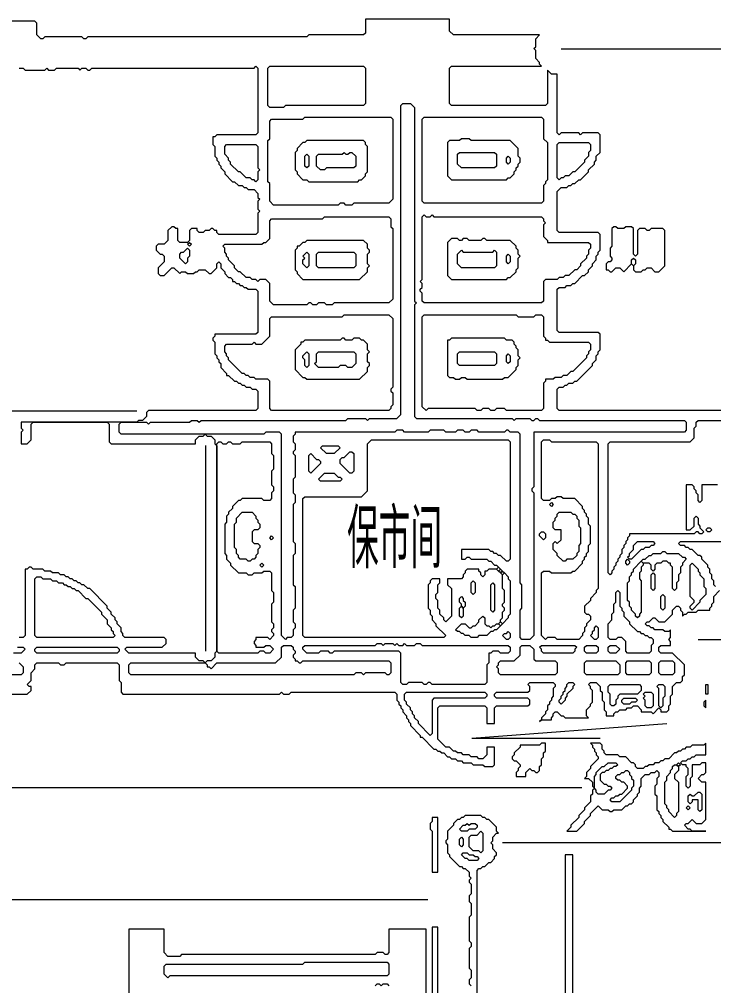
# Model space of a CAD drawing. Header units: millimetres. Extents: x 4 to 412, y 4 to 290.
# Drawn here: x 133.81 to 164.9, y 181.54 to 224.8 of the extents above; entities that cross this region are included whole.
import ezdxf

# ---------------------------------------------------------------- set-up
doc = ezdxf.new("R2010")
doc.units = ezdxf.units.MM
for name, color, linetype, lineweight in [('OCR_TEXT', 6, 'CONTINUOUS', 0), ('TRACE_CURVE', 6, 'CONTINUOUS', 0), ('TRACE_STRAIGHT', 5, 'CONTINUOUS', 0), ('TRACE_TEXT_SYMBOL', 6, 'CONTINUOUS', 0)]:
    doc.layers.add(name, color=color, linetype=linetype, lineweight=lineweight)
doc.styles.add('wqy-unicode', font='wqy-unicode')

msp = doc.modelspace()

# ---------------------------------------------------------------- linework, layer by layer
at = {"layer": 'TRACE_CURVE', "color": 6}
for points in [[(156.933, 223.052), (156.933, 223.402), (156.846, 223.49), (156.933, 223.577), (156.933, 223.928), (157.108, 224.103), (153.255, 224.103), (153.08, 224.278), (153.08, 224.803), (149.314, 224.803), (149.314, 224.19), (149.227, 224.103), (146.775, 224.103), (146.687, 224.015), (136.879, 224.015), (136.791, 223.928), (136.704, 223.928), (136.616, 224.015), (134.952, 224.015), (134.864, 223.928), (134.777, 223.928), (134.602, 224.103), (134.602, 224.628), (134.514, 224.716), (132.412, 224.716)], [(159.823, 210.003), (159.823, 210.704), (159.736, 210.791), (157.984, 210.791), (157.896, 210.879), (157.896, 212.718), (157.984, 212.806), (158.247, 212.806), (158.334, 212.893), (158.51, 212.893), (158.597, 212.981), (158.685, 212.981), (159.035, 213.331), (159.123, 213.331), (159.298, 213.506), (159.298, 213.594), (159.473, 213.769), (159.473, 213.856), (159.648, 214.032), (159.648, 214.207), (159.736, 214.294), (159.736, 214.382), (159.823, 214.47), (159.823, 215.17), (159.736, 215.258), (157.984, 215.258), (157.896, 215.345), (157.896, 217.097), (158.072, 217.272), (158.334, 217.272), (158.422, 217.359), (158.51, 217.359), (158.597, 217.447), (158.685, 217.447), (158.86, 217.622), (158.947, 217.622), (159.298, 217.972), (159.298, 218.06), (159.56, 218.323), (159.56, 218.41), (159.648, 218.498), (159.648, 218.673), (159.823, 218.848), (159.823, 219.636), (159.736, 219.724), (159.035, 219.724), (158.947, 219.636), (158.86, 219.724), (158.072, 219.724), (157.984, 219.636), (157.896, 219.724), (157.896, 222.351), (157.634, 222.351), (157.459, 222.526), (157.459, 221.038), (157.371, 220.95), (153.167, 220.95), (153.08, 221.038), (153.08, 222.614), (153.167, 222.701), (157.196, 222.701), (157.108, 222.789), (157.108, 222.877), (156.933, 223.052)], [(133.814, 222.614), (133.989, 222.614), (134.076, 222.526), (134.952, 222.526), (135.04, 222.614), (135.127, 222.526), (135.39, 222.526), (135.477, 222.614), (136.441, 222.614), (136.528, 222.526), (136.616, 222.614), (136.791, 222.614), (136.879, 222.526), (136.966, 222.526), (137.054, 222.614), (144.322, 222.614), (144.41, 222.701), (144.498, 222.614), (144.498, 219.724), (144.41, 219.636), (142.659, 219.636), (142.571, 219.549), (142.483, 219.549), (142.483, 219.199), (142.571, 219.111), (142.571, 218.673), (142.659, 218.585), (142.659, 218.498), (142.746, 218.41), (142.746, 218.323), (142.834, 218.235), (142.834, 218.148), (143.009, 217.972), (143.009, 217.885)], [(146.074, 205.449), (146.074, 205.362), (146.162, 205.274), (146.162, 204.311), (146.074, 204.223), (146.074, 203.61), (146.162, 203.523), (146.162, 203.172), (146.074, 203.085), (146.074, 201.421), (146.162, 201.333), (146.162, 200.895), (146.074, 200.808), (146.074, 199.494), (146.162, 199.407), (146.162, 198.443), (146.074, 198.356), (146.074, 197.83), (146.162, 197.743), (146.162, 197.568), (146.074, 197.48), (146.074, 197.217), (145.986, 197.13), (145.811, 197.13), (145.724, 197.042), (145.549, 197.217), (145.549, 206.238), (145.461, 206.325), (144.848, 206.325), (144.76, 206.238), (138.367, 206.238), (138.28, 206.325), (138.28, 206.675), (138.367, 206.763), (139.506, 206.763), (139.593, 206.675), (139.681, 206.763), (141.433, 206.763), (141.52, 206.851), (141.783, 206.851), (141.87, 206.763), (141.958, 206.851), (148.438, 206.851), (148.526, 206.938), (149.314, 206.938), (149.402, 206.851), (149.489, 206.938), (150.715, 206.938), (150.891, 207.113), (150.891, 220.95)], [(150.891, 220.95), (150.978, 221.038), (151.328, 221.038), (151.504, 220.862), (151.504, 212.193), (151.591, 212.105), (151.504, 212.017), (151.504, 207.026), (151.591, 206.938), (155.882, 206.938), (155.97, 206.851), (156.057, 206.938), (156.67, 206.938), (156.758, 206.851), (156.846, 206.851), (156.933, 206.938), (157.021, 206.938), (157.108, 206.851), (163.589, 206.851), (163.676, 206.763), (163.676, 206.413), (163.589, 206.325), (156.846, 206.325), (156.846, 203.873), (156.758, 203.785), (156.758, 203.698), (156.846, 203.61), (156.846, 197.217), (156.67, 197.042), (156.32, 197.042), (156.233, 197.13), (156.233, 198.356), (156.32, 198.443), (156.32, 199.494), (156.233, 199.582), (156.233, 206.238), (156.145, 206.325), (155.795, 206.325), (155.707, 206.413), (155.62, 206.413), (155.532, 206.325), (154.394, 206.325), (154.306, 206.413), (154.043, 206.413), (153.956, 206.325), (153.781, 206.325), (153.693, 206.413), (153.43, 206.413), (153.343, 206.325), (152.905, 206.325), (152.817, 206.413), (152.204, 206.413), (152.117, 206.325), (151.066, 206.325), (150.978, 206.413), (150.715, 206.413), (150.628, 206.325), (146.162, 206.325), (146.162, 206.238), (146.074, 206.15), (146.074, 205.887), (146.162, 205.8), (146.162, 205.537), (146.074, 205.449)], [(143.009, 217.885), (143.359, 217.535), (143.447, 217.535), (143.622, 217.359), (143.797, 217.359), (143.885, 217.272), (143.972, 217.272), (144.06, 217.184), (144.322, 217.184), (144.498, 217.009), (144.498, 216.834), (144.585, 216.746), (144.498, 216.659), (144.498, 216.309), (144.585, 216.221), (144.498, 216.133), (144.498, 215.258), (144.41, 215.17), (142.746, 215.17), (142.659, 215.258), (142.659, 215.345), (142.571, 215.345), (142.483, 215.433), (142.396, 215.433), (142.308, 215.345), (142.133, 215.345), (142.046, 215.258), (141.87, 215.258), (141.783, 215.345), (141.783, 215.433), (141.52, 215.433), (141.433, 215.345), (141.433, 214.907), (141.345, 214.82), (140.995, 214.82), (140.907, 214.907), (140.907, 215.433), (140.82, 215.433), (140.732, 215.52), (140.644, 215.52), (140.469, 215.345), (140.469, 214.907), (140.294, 214.732), (140.031, 214.732), (139.944, 214.645), (139.944, 214.47), (140.119, 214.294), (140.206, 214.294), (140.294, 214.207), (140.294, 213.944), (140.031, 213.681), (140.031, 213.419), (140.119, 213.331), (140.294, 213.331), (140.644, 213.681), (140.732, 213.681), (140.995, 213.419), (141.082, 213.506), (141.257, 213.506), (141.345, 213.419), (141.608, 213.419), (141.695, 213.506), (141.783, 213.506), (141.87, 213.594)], [(141.87, 213.594), (142.133, 213.594), (142.308, 213.419), (142.396, 213.419), (142.659, 213.681), (142.659, 213.856), (142.746, 213.944), (142.834, 213.856), (142.834, 213.681), (143.009, 213.506), (143.009, 213.419), (143.184, 213.243), (143.272, 213.243), (143.359, 213.156), (143.359, 213.068), (143.447, 213.068), (143.534, 212.981), (143.622, 212.981), (143.709, 212.893), (143.797, 212.893), (143.885, 212.806), (143.972, 212.806), (144.06, 212.718), (144.41, 212.718), (144.498, 212.63), (144.498, 210.791), (144.41, 210.704), (142.571, 210.704), (142.571, 210.616), (142.483, 210.529), (142.483, 210.441), (142.571, 210.354), (142.571, 209.828), (142.659, 209.74), (142.659, 209.653), (142.746, 209.565), (142.746, 209.478), (142.834, 209.39), (142.834, 209.215), (143.096, 208.952), (143.096, 208.865), (143.184, 208.865), (143.447, 208.602), (143.534, 208.602), (143.622, 208.514), (143.709, 208.514), (143.797, 208.427), (143.885, 208.427), (143.972, 208.339), (144.147, 208.339), (144.235, 208.252), (144.41, 208.252), (144.498, 208.164), (144.498, 207.376), (144.41, 207.288), (139.593, 207.288), (139.506, 207.201), (139.506, 207.026), (139.331, 206.851), (139.156, 206.851), (139.068, 206.763), (133.901, 206.763), (133.901, 206.5), (133.989, 206.413)], [(165.428, 207.288), (157.984, 207.288), (157.896, 207.376), (157.896, 208.252), (157.984, 208.339), (158.159, 208.339), (158.247, 208.427), (158.334, 208.427), (158.422, 208.514), (158.597, 208.514), (158.685, 208.602), (158.772, 208.602), (159.473, 209.303), (159.473, 209.39), (159.648, 209.565), (159.648, 209.74), (159.736, 209.828), (159.736, 209.916), (159.823, 210.003)], [(160.874, 201.246), (160.874, 201.158), (160.786, 201.071), (160.786, 200.895), (160.699, 200.808), (160.699, 200.72), (160.611, 200.633), (160.611, 200.545), (160.524, 200.458), (160.524, 200.37), (160.436, 200.282), (160.436, 200.195), (160.349, 200.107), (160.349, 200.02), (160.261, 199.932), (160.173, 200.02), (160.173, 205.8), (160.261, 205.887), (163.852, 205.887), (164.027, 206.062), (164.027, 206.5), (164.114, 206.588), (164.114, 206.763), (164.202, 206.851), (166.216, 206.851)], [(133.989, 206.413), (133.901, 206.325), (133.901, 205.8), (134.164, 205.8), (134.339, 205.975), (134.339, 206.675), (134.427, 206.763), (137.754, 206.763), (137.842, 206.675), (137.842, 205.887), (137.93, 205.8), (141.695, 205.8), (141.695, 205.975), (141.87, 206.15), (142.046, 206.15), (142.133, 206.238), (142.221, 206.15), (142.396, 206.15), (142.571, 205.975), (142.571, 205.8), (142.659, 205.712), (142.659, 196.517), (142.571, 196.429), (142.571, 196.254), (142.396, 196.079), (142.221, 196.079), (142.133, 195.991), (142.046, 196.079), (141.87, 196.079), (141.695, 196.254), (141.695, 196.429), (138.718, 196.429), (138.543, 196.604), (138.63, 196.692), (140.206, 196.692), (140.382, 196.867), (140.382, 197.042), (140.294, 197.13), (138.543, 197.13), (138.455, 197.217), (138.455, 197.305), (138.367, 197.393), (138.367, 197.568), (138.192, 197.743), (138.192, 197.83), (138.105, 197.918), (138.105, 198.006), (137.93, 198.181), (137.93, 198.268), (137.754, 198.443), (137.754, 198.531), (136.966, 199.319), (136.879, 199.319), (136.704, 199.494), (136.616, 199.494), (136.528, 199.582), (136.441, 199.582), (136.353, 199.669), (136.266, 199.669), (136.178, 199.757), (136.09, 199.757), (136.003, 199.845), (135.915, 199.845), (135.828, 199.932)], [(152.204, 198.356), (152.204, 198.181), (152.292, 198.093), (152.292, 197.918), (152.467, 197.743), (152.467, 197.655), (152.905, 197.217), (152.817, 197.13), (146.599, 197.13), (146.512, 197.217), (146.512, 203.348), (146.599, 203.435), (149.139, 203.435), (149.402, 203.698), (149.402, 205.8), (149.577, 205.975)], [(149.577, 205.975), (155.707, 205.975), (155.795, 205.887), (155.795, 200.633), (155.707, 200.545), (155.62, 200.545), (155.357, 200.808), (155.269, 200.808), (155.182, 200.895), (155.094, 200.895), (155.007, 200.983), (154.919, 200.983), (154.831, 201.071), (153.605, 201.071), (153.605, 200.633), (153.781, 200.633), (153.868, 200.72), (153.956, 200.72), (154.043, 200.633), (154.744, 200.633), (154.831, 200.545), (154.919, 200.545), (155.094, 200.37), (155.182, 200.37), (155.269, 200.282), (155.182, 200.195), (154.831, 200.195), (154.744, 200.107), (154.656, 200.107), (154.656, 199.932), (154.569, 199.845), (154.481, 199.932), (154.481, 200.02), (154.394, 200.107), (154.394, 200.195), (153.868, 200.195), (153.781, 200.107), (153.781, 200.02), (153.693, 199.932), (153.693, 199.845), (153.605, 199.757), (152.992, 199.757), (152.992, 199.494), (153.167, 199.319), (153.167, 198.093), (152.905, 197.83), (152.817, 197.918), (152.817, 198.006), (152.642, 198.181), (152.642, 198.356), (152.554, 198.443), (152.554, 198.794), (152.467, 198.881), (152.467, 199.056), (152.554, 199.144), (152.554, 199.494), (152.642, 199.582), (152.642, 199.757), (152.292, 199.757), (152.204, 199.669), (152.204, 199.582), (152.117, 199.494), (152.117, 198.443), (152.204, 198.356)], [(142.659, 205.8), (142.746, 205.887), (142.834, 205.887), (142.921, 205.8), (143.096, 205.8), (143.184, 205.887), (143.272, 205.887), (143.359, 205.8), (143.709, 205.8), (143.797, 205.887), (145.023, 205.887), (145.111, 205.8), (145.111, 205.362), (145.198, 205.274), (145.198, 204.661), (145.111, 204.574), (145.111, 203.961), (145.198, 203.873), (145.198, 203.698), (145.111, 203.61), (145.111, 203.348), (145.023, 203.26), (144.76, 203.26), (144.673, 203.348), (143.797, 203.348), (143.709, 203.26), (143.622, 203.26), (143.359, 202.997), (143.359, 202.91), (143.184, 202.735), (143.184, 202.647), (143.096, 202.559), (143.096, 202.297), (143.009, 202.209), (143.009, 200.895), (143.096, 200.808), (143.096, 200.633), (143.272, 200.458), (143.272, 200.37), (143.622, 200.02), (143.972, 200.02), (144.06, 199.932), (144.235, 199.932), (144.322, 200.02), (144.673, 200.02), (144.76, 200.107), (145.023, 200.107), (145.111, 200.02), (145.111, 199.232), (145.198, 199.144), (145.198, 198.706), (145.111, 198.619), (145.111, 197.83), (145.198, 197.743), (145.198, 197.568), (145.111, 197.48), (145.111, 197.393), (145.198, 197.305), (145.198, 197.217), (145.023, 197.042), (144.935, 197.13), (144.41, 197.13), (144.41, 197.042), (144.322, 196.955)], [(144.322, 196.955), (144.322, 196.867), (144.41, 196.779), (144.41, 196.692), (144.76, 196.692), (144.848, 196.779), (145.023, 196.779), (145.198, 196.604), (145.023, 196.429), (144.848, 196.429), (144.76, 196.517), (144.585, 196.517), (144.498, 196.429), (142.746, 196.429), (142.659, 196.517), (142.659, 205.8)], [(165.078, 203.961), (164.377, 203.961), (164.377, 203.26), (164.289, 203.172), (164.202, 203.26), (164.202, 203.523), (164.114, 203.61), (164.114, 203.698), (164.027, 203.785), (164.027, 203.873), (163.939, 203.961), (163.676, 203.961), (163.676, 201.946), (163.852, 201.946), (164.027, 202.122), (164.027, 202.472), (164.114, 202.559), (164.202, 202.472), (164.202, 202.209), (164.289, 202.122), (164.289, 202.034), (164.465, 201.859), (164.377, 201.771), (164.289, 201.771), (164.202, 201.859), (164.114, 201.859), (164.027, 201.771), (161.137, 201.771), (161.137, 201.684), (161.049, 201.596), (161.049, 201.509), (160.962, 201.421), (160.962, 201.333), (160.874, 201.246)], [(163.414, 201.246), (163.326, 201.333), (163.414, 201.421), (167.004, 201.421)], [(164.99, 199.407), (164.902, 199.494), (164.902, 199.669), (164.815, 199.757), (164.815, 199.932), (164.727, 200.02), (164.727, 200.195), (164.64, 200.282), (164.64, 200.37), (164.377, 200.633), (164.377, 200.72), (164.289, 200.808), (164.202, 200.808), (163.939, 201.071), (163.852, 201.071), (163.764, 201.158), (163.676, 201.158), (163.589, 201.246), (163.414, 201.246)], [(135.828, 199.932), (135.653, 199.932), (135.565, 200.02), (135.302, 200.02), (135.215, 200.107), (134.952, 200.107), (134.864, 200.195), (134.427, 200.195), (134.339, 200.282), (134.251, 200.282), (134.164, 200.195), (134.076, 200.195), (134.076, 197.217), (133.989, 197.13), (133.814, 197.13)], [(163.676, 198.181), (163.764, 198.268), (164.114, 198.268), (164.202, 198.356), (164.727, 198.356), (164.727, 198.443), (164.815, 198.531), (164.815, 198.619), (164.902, 198.706), (164.902, 198.969), (165.165, 199.232)], [(160.436, 193.714), (160.524, 193.802), (160.611, 193.802), (160.699, 193.89), (160.962, 193.89), (161.049, 193.977), (161.224, 193.977), (161.312, 194.065), (161.487, 194.065), (161.662, 193.89), (161.662, 193.802), (162.1, 193.802), (162.188, 193.714), (162.45, 193.977), (162.538, 193.89), (162.538, 193.802), (162.801, 193.802), (162.888, 193.89), (162.888, 194.065), (162.976, 194.152), (162.976, 194.503), (163.063, 194.59), (163.063, 194.94), (163.239, 195.116), (163.414, 195.116), (163.501, 195.203), (163.501, 195.378), (163.589, 195.466), (163.589, 195.904), (163.063, 196.429), (162.538, 196.429), (162.45, 196.517), (162.45, 196.692), (162.538, 196.779), (162.976, 196.779), (162.976, 196.955), (162.888, 197.042), (162.976, 197.13), (162.976, 197.48), (162.888, 197.393), (162.713, 197.393), (162.626, 197.48), (162.275, 197.48), (162.188, 197.568), (162.1, 197.568), (162.012, 197.655), (161.925, 197.655), (161.837, 197.743), (161.925, 197.83), (162.012, 197.83), (162.188, 198.006), (162.275, 198.006), (162.45, 197.83), (162.713, 197.83), (163.063, 198.181), (163.063, 198.356), (163.239, 198.531), (163.326, 198.531), (163.414, 198.443), (163.414, 198.356), (163.501, 198.268), (163.501, 198.093), (163.589, 198.181), (163.676, 198.181)], [(133.726, 196.692), (133.989, 196.692), (134.076, 196.604), (133.901, 196.429), (133.551, 196.429)], [(133.814, 195.991), (133.989, 195.816), (133.989, 195.553), (133.901, 195.466), (123.392, 195.466)], [(132.938, 194.59), (134.164, 194.59), (134.339, 194.765), (134.339, 194.94), (134.251, 194.94), (134.164, 195.028), (134.339, 195.203), (134.339, 195.553), (134.514, 195.729), (134.514, 195.904), (134.602, 195.991), (135.565, 195.991), (135.653, 195.904), (135.828, 195.904), (135.915, 195.991), (138.192, 195.991), (138.28, 195.904), (138.28, 195.203), (138.367, 195.116), (138.367, 194.678), (138.455, 194.59), (145.461, 194.59)], [(155.094, 193.277), (155.094, 193.977), (155.182, 194.065), (156.583, 194.065), (156.67, 194.152), (156.67, 194.327), (156.583, 194.415), (155.182, 194.415), (155.094, 194.503), (155.094, 194.59), (155.182, 194.678), (156.583, 194.678), (156.67, 194.765), (156.67, 194.94), (156.583, 195.028), (156.67, 195.116), (157.721, 195.116), (157.809, 195.028), (157.809, 194.94), (157.721, 194.853), (157.721, 194.503), (157.634, 194.415), (157.634, 194.327), (157.546, 194.24), (157.546, 194.152), (157.459, 194.065), (157.459, 193.89), (157.371, 193.802), (157.371, 193.714), (157.196, 193.539), (157.196, 193.452), (157.108, 193.364), (157.196, 193.452), (157.634, 193.452), (157.634, 193.539), (157.721, 193.627), (157.721, 193.714), (157.809, 193.802), (157.896, 193.802), (158.072, 193.627), (158.159, 193.627), (158.247, 193.539), (159.298, 193.539), (159.21, 193.627), (159.21, 193.89), (159.385, 194.065), (159.385, 194.152), (159.473, 194.24), (159.473, 194.765), (159.385, 194.853), (159.385, 194.94), (159.298, 195.028), (159.385, 195.116), (159.648, 195.116), (159.823, 194.94), (159.823, 194.765), (159.911, 194.678), (159.911, 194.327), (159.998, 194.24), (159.998, 193.89), (160.086, 193.802), (160.086, 193.627), (160.436, 193.627), (160.436, 193.714)], [(145.461, 194.59), (145.549, 194.678), (145.636, 194.59), (145.899, 194.59), (145.986, 194.678), (150.628, 194.678), (150.715, 194.59), (150.715, 194.327), (150.803, 194.24), (150.803, 194.152), (150.891, 194.065), (150.891, 193.977), (150.978, 193.89), (150.978, 193.802), (151.153, 193.627), (151.153, 193.539), (151.241, 193.452), (151.241, 193.364), (151.328, 193.277), (151.328, 193.189), (151.766, 192.751), (151.766, 192.664), (151.854, 192.664), (152.379, 192.138), (152.467, 192.138), (152.554, 192.05), (152.642, 192.05), (152.73, 191.963), (152.817, 191.963), (152.992, 191.788), (153.08, 191.788), (153.167, 191.7), (153.343, 191.7), (153.43, 191.613), (153.605, 191.613), (153.693, 191.525), (154.043, 191.525), (154.131, 191.437), (154.569, 191.437), (154.656, 191.35), (155.007, 191.35), (155.094, 191.437), (155.094, 192.226), (154.744, 192.226), (154.744, 191.875), (154.569, 191.7), (154.394, 191.7), (154.306, 191.788), (154.043, 191.788), (153.956, 191.875), (153.693, 191.875), (153.605, 191.963), (153.43, 191.963), (153.343, 192.05), (153.255, 192.05), (153.08, 192.226), (152.905, 192.226), (152.554, 192.576), (152.554, 193.977), (152.642, 194.065), (154.656, 194.065), (154.744, 193.977), (154.744, 193.277), (155.094, 193.277)], [(153.781, 189.161), (153.693, 189.073), (153.605, 189.073), (153.518, 188.985), (153.43, 188.985), (153.255, 188.81), (153.255, 188.723), (152.992, 188.46), (152.992, 188.11), (152.905, 188.022), (152.905, 187.934), (152.992, 187.847), (152.992, 187.497), (153.08, 187.409), (153.08, 187.321), (153.518, 186.884), (153.605, 186.884), (153.693, 186.796), (153.781, 186.796), (153.956, 186.621), (153.956, 186.446), (154.043, 186.358), (153.956, 186.271), (153.956, 186.183), (154.043, 186.095), (154.043, 185.658), (153.956, 185.57), (153.956, 185.307), (154.043, 185.22), (154.043, 184.694), (153.956, 184.607), (153.956, 183.556), (154.043, 183.468), (154.043, 183.293), (153.956, 183.205), (153.956, 182.33), (154.043, 182.242), (154.043, 181.892), (153.956, 181.804), (153.956, 181.629), (154.043, 181.542)], [(154.306, 186.708), (154.394, 186.796), (154.481, 186.796), (154.569, 186.884), (154.656, 186.884), (154.831, 187.059), (154.919, 187.059), (155.094, 187.234), (155.094, 187.321), (155.182, 187.409), (155.182, 187.497), (155.007, 187.672), (155.007, 187.847), (154.919, 187.934), (155.007, 188.022), (155.007, 188.197), (155.182, 188.372), (155.269, 188.372), (155.182, 188.46), (155.182, 188.635), (154.831, 188.985), (154.744, 188.985), (154.656, 189.073), (154.569, 189.073), (154.481, 189.161), (153.781, 189.161)], [(158.597, 165.866), (158.597, 187.409), (158.247, 187.409), (158.247, 166.829)], [(154.306, 171.558), (154.306, 186.708)], [(138.718, 184.081), (138.718, 178.652)], [(152.029, 179.44), (152.029, 184.081), (150.365, 184.081), (150.365, 183.03), (150.278, 182.943), (150.19, 182.943), (150.102, 183.03), (149.84, 183.03), (149.752, 182.943), (141.082, 182.943), (140.995, 182.855), (140.469, 182.855), (140.294, 183.03), (140.294, 184.081), (138.718, 184.081)], [(149.752, 181.542), (149.84, 181.629), (149.927, 181.629), (150.015, 181.542), (150.102, 181.629), (150.278, 181.629), (150.365, 181.542)]]:
    msp.add_lwpolyline(points, dxfattribs=at)
for points in [[(144.935, 222.614), (145.023, 222.701), (149.227, 222.701), (149.314, 222.614), (149.314, 221.038), (149.227, 220.95), (145.724, 220.95), (145.636, 220.862), (145.023, 220.862), (144.935, 220.95)], [(146.512, 220.337), (146.599, 220.425), (150.453, 220.425), (150.54, 220.337), (150.54, 216.746), (150.365, 216.571), (148.789, 216.571), (148.701, 216.484), (148.438, 216.484), (148.351, 216.571), (148.176, 216.571), (148.088, 216.484), (145.198, 216.484), (145.023, 216.659), (145.023, 217.447), (144.935, 217.535), (144.935, 219.374), (145.023, 219.461), (145.023, 220.249), (145.111, 220.337)], [(151.854, 220.337), (151.941, 220.425), (157.196, 220.425), (157.283, 220.337), (157.283, 219.461), (157.459, 219.286), (157.459, 217.622), (157.371, 217.535), (157.371, 217.447), (157.283, 217.359), (157.283, 216.659), (157.196, 216.571), (151.941, 216.571), (151.854, 216.659)], [(143.009, 219.111), (143.096, 219.199), (144.41, 219.199), (144.498, 219.111), (144.498, 218.148), (144.585, 218.06), (144.498, 217.972), (144.498, 217.622), (144.41, 217.535), (144.322, 217.622), (144.235, 217.622), (144.147, 217.71), (143.972, 217.71), (143.709, 217.972), (143.622, 217.972), (143.272, 218.323), (143.272, 218.41), (143.184, 218.498), (143.184, 218.585), (143.009, 218.761)], [(157.896, 219.199), (157.984, 219.286), (159.298, 219.286), (159.385, 219.199), (159.385, 218.936), (159.298, 218.848), (159.298, 218.673), (159.123, 218.498), (159.123, 218.41), (158.685, 217.972), (158.597, 217.972), (158.422, 217.797), (158.247, 217.797), (158.159, 217.71), (158.072, 217.71), (157.984, 217.622), (157.896, 217.71)], [(147.388, 215.871), (147.475, 215.958), (150.365, 215.958), (150.453, 215.871), (150.453, 215.52), (150.54, 215.433), (150.54, 212.28), (150.365, 212.105), (147.913, 212.105), (147.825, 212.017), (147.563, 212.017), (147.475, 212.105), (147.212, 212.105), (147.125, 212.017), (146.95, 212.017), (146.862, 212.105), (146.775, 212.105), (146.687, 212.017), (145.198, 212.017), (145.023, 212.193), (145.023, 212.981), (144.848, 213.156), (144.585, 213.156), (144.498, 213.068), (144.41, 213.156), (144.235, 213.156), (144.147, 213.243), (143.972, 213.243), (143.709, 213.506), (143.622, 213.506), (143.447, 213.681), (143.447, 213.769), (143.184, 214.032), (143.184, 214.119), (143.096, 214.207), (143.096, 214.294), (143.009, 214.382), (143.009, 214.557), (142.921, 214.645), (143.009, 214.732), (144.673, 214.732), (144.76, 214.82), (144.848, 214.82), (145.023, 214.995), (145.023, 215.783), (145.111, 215.871)], [(151.854, 215.958), (151.941, 216.046), (152.029, 215.958), (152.204, 215.958), (152.292, 216.046), (152.379, 215.958), (157.196, 215.958), (157.283, 215.871), (157.283, 215.783), (157.371, 215.696), (157.283, 215.608), (157.283, 215.083), (157.459, 214.907), (157.459, 214.82), (159.298, 214.82), (159.385, 214.732), (159.385, 214.557), (159.298, 214.47), (159.298, 214.294), (159.21, 214.207), (159.21, 214.119), (158.947, 213.856), (158.947, 213.769), (158.772, 213.594), (158.685, 213.594), (158.422, 213.331), (158.247, 213.331), (158.159, 213.243), (157.984, 213.243), (157.896, 213.156), (157.371, 213.156), (157.283, 213.068), (157.283, 212.193), (157.196, 212.105), (151.941, 212.105), (151.854, 212.193), (151.854, 212.543), (151.766, 212.63), (151.766, 212.718), (151.854, 212.806), (151.854, 212.981), (151.766, 213.068), (151.854, 213.156)], [(141.345, 214.732), (141.433, 214.82), (141.52, 214.732), (141.433, 214.645)], [(141.345, 214.557), (141.433, 214.47), (141.433, 214.207), (141.345, 214.119), (141.345, 213.944), (141.257, 213.856), (140.995, 214.119), (140.995, 214.294), (141.082, 214.382), (141.17, 214.382)], [(148.263, 211.492), (148.351, 211.58), (150.365, 211.58), (150.54, 211.404), (150.54, 208.339), (150.453, 208.252), (150.453, 208.164), (150.54, 208.077), (150.54, 207.551), (150.453, 207.464), (150.453, 207.376), (150.365, 207.288), (145.111, 207.288), (145.023, 207.376), (145.023, 208.602), (144.935, 208.69), (144.41, 208.69), (144.322, 208.777), (144.147, 208.777), (144.06, 208.865), (143.972, 208.865), (143.885, 208.952), (143.797, 208.952), (143.184, 209.565), (143.184, 209.653), (143.096, 209.74), (143.096, 209.828), (143.009, 209.916), (143.009, 210.178), (143.096, 210.266), (144.235, 210.266), (144.322, 210.354), (144.41, 210.266), (144.673, 210.266), (145.023, 210.616), (145.023, 211.404), (145.111, 211.492)], [(151.854, 211.492), (151.941, 211.58), (156.057, 211.58), (156.145, 211.492), (156.846, 211.492), (156.933, 211.58), (157.196, 211.58), (157.283, 211.492), (157.283, 210.616), (157.371, 210.529), (157.371, 210.441), (157.459, 210.441), (157.546, 210.354), (159.298, 210.354), (159.385, 210.266), (159.385, 210.003), (159.298, 209.916), (159.298, 209.828), (159.21, 209.74), (159.21, 209.653), (158.597, 209.04), (158.51, 209.04), (158.334, 208.865), (158.159, 208.865), (158.072, 208.777), (157.809, 208.777), (157.721, 208.69), (157.371, 208.69), (157.371, 208.602), (157.283, 208.514), (157.283, 207.376), (157.196, 207.288), (155.62, 207.288), (155.532, 207.376), (155.182, 207.376), (155.094, 207.288), (154.919, 207.288), (154.831, 207.376), (154.569, 207.376), (154.481, 207.288), (154.306, 207.288), (154.218, 207.376), (152.117, 207.376), (152.029, 207.288), (151.854, 207.464)], [(157.196, 205.887), (157.283, 205.975), (157.546, 205.975), (157.634, 205.887), (159.648, 205.887), (159.736, 205.8), (159.736, 199.319), (159.648, 199.232), (159.648, 199.144), (159.385, 198.881), (159.385, 198.794), (159.123, 198.531), (159.123, 198.268), (159.21, 198.181), (159.298, 198.181), (159.385, 198.093), (159.385, 197.918), (159.21, 197.743), (159.21, 197.655), (159.123, 197.568), (159.123, 197.393), (159.035, 197.305), (159.035, 197.217), (158.86, 197.042), (157.896, 197.042), (157.809, 197.13), (157.459, 197.13), (157.371, 197.042), (157.196, 197.217), (157.196, 200.02), (157.283, 200.107), (157.546, 200.107), (157.634, 200.02), (158.51, 200.02), (158.597, 200.107), (158.685, 200.107), (159.035, 200.458), (159.035, 200.545), (159.123, 200.633), (159.123, 200.72), (159.21, 200.808), (159.21, 200.895), (159.298, 200.983), (159.298, 201.246), (159.385, 201.333), (159.385, 202.122), (159.298, 202.209), (159.298, 202.472), (159.21, 202.559), (159.21, 202.647), (159.123, 202.735), (159.123, 202.822), (159.035, 202.91), (159.035, 202.997), (158.685, 203.348), (158.159, 203.348), (158.072, 203.435), (157.896, 203.435), (157.809, 203.348), (157.634, 203.348), (157.546, 203.26), (157.283, 203.26), (157.196, 203.348)], [(147.3, 205.624), (147.388, 205.712), (148.088, 205.712), (148.176, 205.624), (147.913, 205.362), (147.563, 205.362)], [(146.775, 205.274), (146.862, 205.362), (147.125, 205.099), (147.212, 205.099), (147.3, 205.011), (147.3, 204.924), (146.862, 204.486), (146.775, 204.574)], [(148.614, 205.449), (148.701, 205.449), (148.789, 205.362), (148.789, 204.574), (148.701, 204.486), (148.614, 204.486), (148.176, 204.924), (148.176, 205.099), (148.263, 205.187), (148.351, 205.187)], [(147.475, 204.486), (147.913, 204.486), (148.088, 204.311), (148.176, 204.311), (148.263, 204.223), (148.176, 204.136), (147.3, 204.136), (147.212, 204.223)], [(157.546, 203.085), (157.634, 203.172), (157.721, 203.085), (157.634, 202.997)], [(143.797, 202.735), (144.235, 202.735), (144.41, 202.559), (144.41, 202.472), (144.498, 202.384), (144.498, 202.297), (144.585, 202.209), (144.585, 202.034), (144.498, 201.946), (144.322, 201.946), (144.235, 201.859), (144.235, 201.421), (144.322, 201.333), (144.498, 201.333), (144.585, 201.246), (144.585, 201.158), (144.498, 201.071), (144.498, 200.895), (144.41, 200.808), (144.41, 200.72), (144.322, 200.633), (144.235, 200.633), (144.147, 200.545), (144.06, 200.545), (143.972, 200.633), (143.709, 200.633), (143.622, 200.72), (143.622, 200.808), (143.534, 200.895), (143.534, 201.071), (143.447, 201.158), (143.447, 202.209), (143.534, 202.297), (143.534, 202.472)], [(157.896, 202.647), (157.984, 202.735), (158.51, 202.735), (158.597, 202.647), (158.685, 202.647), (158.772, 202.559), (158.772, 202.472), (158.86, 202.384), (158.86, 202.122), (158.947, 202.034), (158.947, 201.333), (158.86, 201.246), (158.86, 200.983), (158.772, 200.895), (158.772, 200.808), (158.597, 200.633), (158.334, 200.633), (158.247, 200.545), (158.159, 200.545), (157.896, 200.808), (157.896, 200.895), (157.721, 201.071), (157.721, 201.333), (157.809, 201.421), (157.896, 201.333), (158.072, 201.509), (158.072, 201.946), (157.809, 201.946), (157.721, 202.034), (157.721, 202.297), (157.809, 202.384), (157.809, 202.472), (157.896, 202.559)], [(164.552, 201.946), (164.64, 202.034), (164.727, 202.034), (164.815, 201.946), (164.727, 201.859), (164.64, 201.859)], [(145.023, 201.596), (145.111, 201.684), (145.198, 201.596), (145.111, 201.509)], [(157.108, 201.771), (157.196, 201.859), (157.283, 201.859), (157.371, 201.771), (157.371, 201.596), (157.283, 201.509), (157.108, 201.684)], [(161.487, 201.421), (162.188, 201.421), (162.275, 201.333), (162.188, 201.246), (162.1, 201.246), (162.012, 201.158), (161.837, 201.158), (161.75, 201.071), (161.662, 201.071), (161.224, 200.633), (161.137, 200.633), (161.049, 200.72), (161.137, 200.808), (161.137, 200.895), (161.312, 201.071), (161.312, 201.246)], [(162.538, 200.895), (162.626, 200.983), (162.713, 200.983), (162.801, 200.895), (163.326, 200.895), (163.501, 200.72), (163.589, 200.72), (163.676, 200.633), (163.501, 200.458), (163.501, 200.37), (163.414, 200.282), (163.414, 200.02), (163.326, 199.932), (163.326, 199.669), (163.239, 199.582), (163.239, 199.319), (163.151, 199.232), (163.063, 199.319), (163.063, 200.282), (162.976, 200.37), (162.976, 200.458), (162.888, 200.458), (162.801, 200.545), (162.626, 200.545), (162.538, 200.458), (162.363, 200.458), (162.275, 200.37), (162.275, 200.195), (162.188, 200.107), (162.1, 200.195), (162.1, 200.37), (162.012, 200.458), (161.75, 200.458), (161.662, 200.545), (161.75, 200.633), (161.837, 200.633), (162.012, 200.808), (162.1, 200.808), (162.188, 200.895)], [(144.585, 200.37), (144.673, 200.458), (144.76, 200.37), (144.673, 200.282)], [(160.962, 200.545), (161.049, 200.633), (161.137, 200.545), (161.137, 200.458), (161.049, 200.37), (160.962, 200.458)], [(161.662, 200.545), (161.75, 200.458), (161.75, 200.37), (161.662, 200.282), (161.662, 200.107), (161.575, 200.02), (161.575, 199.757), (161.662, 199.669), (161.662, 198.268), (161.575, 198.181), (161.575, 198.093), (161.487, 198.006), (161.399, 198.093), (161.399, 198.181), (161.224, 198.356), (161.224, 198.443), (161.137, 198.531), (161.137, 198.706), (161.049, 198.794), (161.049, 199.582), (161.137, 199.669), (161.137, 199.845), (161.224, 199.932), (161.224, 200.02), (161.312, 200.107), (161.312, 200.195)], [(163.852, 200.37), (163.939, 200.458), (164.202, 200.195), (164.202, 200.107), (164.289, 200.02), (164.289, 199.932), (164.465, 199.757), (164.465, 199.407), (164.552, 199.319), (164.552, 199.056), (164.289, 198.794), (164.289, 198.706), (163.939, 198.356), (163.852, 198.443), (163.852, 198.531), (164.027, 198.706), (164.027, 198.794), (163.852, 198.969)], [(155.182, 200.195), (155.269, 200.282), (155.357, 200.195), (155.269, 200.107)], [(155.269, 200.107), (155.357, 200.195), (155.444, 200.107), (155.357, 200.02)], [(155.357, 200.02), (155.444, 200.107), (155.532, 200.02), (155.444, 199.932)], [(155.444, 199.932), (155.532, 200.02), (155.707, 199.845), (155.707, 199.757), (155.795, 199.669), (155.795, 198.181), (155.707, 198.093), (155.707, 198.006), (155.444, 197.743), (155.357, 197.83), (155.357, 197.918), (155.444, 198.006), (155.444, 198.268), (155.532, 198.356), (155.532, 198.443), (155.444, 198.531), (155.444, 198.619), (155.532, 198.706), (155.532, 199.232), (155.444, 199.319)], [(162.1, 199.932), (162.188, 200.02), (162.275, 199.932), (162.275, 199.319), (162.188, 199.232), (162.1, 199.319)], [(134.514, 199.757), (134.602, 199.845), (134.777, 199.845), (134.864, 199.757), (135.215, 199.757), (135.302, 199.669), (135.477, 199.669), (135.565, 199.582), (135.74, 199.582), (135.828, 199.494), (135.915, 199.494), (136.003, 199.407), (136.09, 199.407), (136.178, 199.319), (136.266, 199.319), (136.353, 199.232), (136.441, 199.232), (136.791, 198.881), (136.879, 198.881), (137.492, 198.268), (137.492, 198.181), (137.754, 197.918), (137.754, 197.743), (137.93, 197.568), (137.93, 197.48), (138.017, 197.393), (138.017, 197.305), (138.105, 197.217), (138.017, 197.13), (134.602, 197.13), (134.514, 197.217)], [(154.043, 199.582), (154.131, 199.669), (154.218, 199.582), (154.218, 199.144), (154.131, 199.056), (154.043, 199.144)], [(154.919, 199.494), (155.007, 199.582), (155.094, 199.494), (155.094, 198.356), (155.007, 198.268), (154.919, 198.356)], [(160.524, 199.144), (160.611, 199.232), (160.699, 199.144), (160.699, 198.531), (160.786, 198.443), (160.786, 198.356), (160.874, 198.268), (160.874, 198.093), (161.137, 197.83), (161.137, 197.743), (161.487, 197.393), (161.575, 197.393), (161.662, 197.305), (161.75, 197.305), (161.837, 197.217), (161.925, 197.217), (162.012, 197.13), (162.1, 197.13), (162.188, 197.042), (162.188, 196.867), (162.1, 196.779), (162.1, 196.517), (162.012, 196.429), (161.049, 196.429), (160.962, 196.517), (160.962, 196.955), (160.786, 197.13), (160.611, 197.13), (160.524, 197.042), (160.261, 197.042), (160.173, 197.13), (160.173, 197.743), (160.349, 197.918), (160.349, 198.181), (160.436, 198.268), (160.436, 198.619), (160.524, 198.706)], [(162.538, 198.969), (162.626, 199.056), (162.713, 198.969), (162.713, 198.443), (162.626, 198.356), (162.538, 198.443)], [(153.518, 198.881), (153.605, 198.969), (153.693, 198.881), (153.693, 198.794), (153.781, 198.706), (153.781, 198.531), (153.693, 198.443), (153.605, 198.531), (153.605, 198.619), (153.518, 198.706)], [(153.518, 198.443), (153.605, 198.531), (153.693, 198.443), (153.693, 198.093), (153.605, 198.006), (153.518, 198.093)], [(154.569, 198.093), (154.656, 198.006), (154.656, 197.743), (154.744, 197.655), (154.831, 197.655), (154.919, 197.568), (155.007, 197.655), (155.094, 197.655), (155.182, 197.743), (155.269, 197.743), (155.357, 197.655), (155.182, 197.48), (155.094, 197.48), (155.007, 197.393), (154.919, 197.393), (154.744, 197.217), (154.394, 197.217), (154.306, 197.13), (154.043, 197.13), (153.956, 197.217), (153.781, 197.217), (153.693, 197.305), (153.605, 197.305), (153.518, 197.393), (153.43, 197.393), (153.343, 197.48), (153.605, 197.743), (153.781, 197.743), (153.956, 197.568), (154.043, 197.568), (154.131, 197.655), (154.218, 197.655), (154.394, 197.83), (154.394, 197.918)], [(155.269, 197.743), (155.357, 197.83), (155.444, 197.743), (155.357, 197.655)], [(155.62, 197.305), (155.707, 197.393), (155.795, 197.305), (155.795, 197.13), (155.707, 197.042), (155.62, 197.042), (155.444, 197.217), (155.532, 197.305)], [(159.56, 197.568), (159.648, 197.655), (159.736, 197.568), (159.736, 197.13), (159.648, 197.042), (159.56, 197.042), (159.385, 197.217), (159.473, 197.305), (159.473, 197.393), (159.56, 197.48)], [(149.752, 196.779), (149.84, 196.867), (150.015, 196.867), (150.102, 196.779), (150.19, 196.867), (150.54, 196.867), (150.628, 196.779), (150.715, 196.867), (150.803, 196.779), (150.978, 196.779), (151.066, 196.867), (151.153, 196.779), (151.504, 196.779), (151.591, 196.867), (151.766, 196.867), (151.854, 196.779), (155.707, 196.779), (155.795, 196.692), (155.795, 196.517), (155.707, 196.429), (155.357, 196.429), (155.269, 196.517), (155.007, 196.517), (154.919, 196.429), (154.831, 196.429), (154.831, 195.991), (154.744, 195.904), (154.744, 195.116), (154.656, 195.028), (152.292, 195.028), (152.204, 195.116), (152.117, 195.116), (152.029, 195.028), (151.941, 195.028), (151.854, 195.116), (151.241, 195.116), (151.153, 195.028), (150.978, 195.028), (150.891, 195.116), (150.891, 196.429), (150.803, 196.517), (147.913, 196.517), (147.825, 196.429), (147.738, 196.429), (147.65, 196.517), (147.3, 196.517), (147.212, 196.429), (146.687, 196.429), (146.512, 196.604), (146.512, 196.692), (146.599, 196.779)], [(134.514, 196.604), (134.602, 196.692), (138.192, 196.692), (138.28, 196.604), (138.28, 196.517), (138.192, 196.429), (134.602, 196.429), (134.514, 196.517)], [(145.549, 196.692), (145.636, 196.779), (145.986, 196.779), (146.074, 196.692), (146.074, 196.604), (146.162, 196.517), (146.162, 196.429), (146.074, 196.342), (146.074, 196.254), (146.162, 196.166), (146.162, 196.079), (146.249, 196.079), (146.337, 195.991), (146.424, 195.991), (146.512, 196.079), (150.365, 196.079), (150.453, 195.991), (150.453, 195.553), (150.365, 195.466), (150.278, 195.466), (150.19, 195.553), (149.314, 195.553), (149.227, 195.466), (149.139, 195.553), (148.876, 195.553), (148.789, 195.466), (138.805, 195.466), (138.718, 195.553), (138.718, 195.904), (138.805, 195.991), (142.133, 195.991), (142.221, 195.904), (142.221, 195.816), (142.308, 195.816), (142.396, 195.729), (142.659, 195.991), (145.286, 195.991), (145.549, 196.254)], [(156.233, 196.692), (156.32, 196.779), (156.67, 196.779), (156.846, 196.604), (156.846, 196.166), (156.933, 196.079), (157.809, 196.079), (157.896, 195.991), (157.896, 195.553), (157.809, 195.466), (155.357, 195.466), (155.269, 195.553), (155.269, 195.729), (155.182, 195.816), (155.269, 195.904), (155.269, 195.991), (155.357, 196.079), (155.97, 196.079), (156.233, 196.342)], [(157.108, 196.692), (157.196, 196.779), (158.685, 196.779), (158.772, 196.692), (158.685, 196.604), (158.685, 196.517), (158.597, 196.429), (157.283, 196.429), (157.196, 196.517), (157.196, 196.604)], [(159.123, 196.692), (159.21, 196.779), (159.648, 196.779), (159.736, 196.692), (159.736, 196.517), (159.648, 196.429), (159.21, 196.429), (159.123, 196.517)], [(160.173, 196.692), (160.261, 196.779), (160.524, 196.779), (160.699, 196.604), (160.524, 196.429), (160.261, 196.429), (160.173, 196.517)], [(159.123, 195.991), (159.21, 196.079), (160.524, 196.079), (160.699, 195.904), (160.699, 195.553), (160.611, 195.466), (159.21, 195.466), (159.123, 195.553)], [(160.962, 195.991), (161.049, 196.079), (162.012, 196.079), (162.1, 195.991), (162.1, 195.553), (162.012, 195.466), (161.049, 195.466), (160.962, 195.553)], [(162.45, 195.991), (162.538, 196.079), (163.063, 196.079), (163.151, 195.991), (163.151, 195.553), (163.063, 195.466), (162.538, 195.466), (162.45, 195.553)], [(158.334, 195.028), (158.422, 195.116), (158.597, 195.116), (158.685, 195.028), (158.597, 194.94), (158.597, 194.853), (158.334, 194.59), (158.334, 194.503), (158.247, 194.415), (158.247, 194.327), (158.072, 194.152), (157.984, 194.24), (157.984, 194.327), (158.072, 194.415), (158.072, 194.503), (158.159, 194.59), (158.159, 194.678), (158.247, 194.765), (158.247, 194.853), (158.334, 194.94)], [(151.066, 194.59), (151.153, 194.678), (154.656, 194.678), (154.744, 194.59), (154.744, 194.503), (154.656, 194.415), (152.379, 194.415), (152.292, 194.327), (152.292, 192.839), (152.204, 192.751), (151.679, 193.277), (151.679, 193.364), (151.504, 193.539), (151.504, 193.627), (151.416, 193.714), (151.416, 193.802), (151.328, 193.89), (151.328, 193.977), (151.153, 194.152), (151.153, 194.24), (151.066, 194.327)], [(160.173, 194.94), (160.261, 195.028), (161.575, 195.028), (161.662, 194.94), (161.662, 194.765), (161.487, 194.59), (160.699, 194.59), (160.611, 194.503), (160.611, 194.415), (160.524, 194.327), (160.524, 194.152), (160.436, 194.065), (160.349, 194.065), (160.261, 194.152), (160.261, 194.59), (160.173, 194.678)], [(161.75, 194.59), (161.837, 194.678), (162.1, 194.678), (162.188, 194.59), (162.188, 194.065), (162.1, 193.977), (161.925, 193.977), (161.837, 194.065), (161.837, 194.327), (161.75, 194.415), (161.837, 194.503)], [(162.363, 194.94), (162.45, 195.028), (162.626, 195.028), (162.713, 194.94), (162.713, 194.503), (162.626, 194.415), (162.626, 194.065), (162.538, 193.977), (162.45, 194.065), (162.45, 194.853)], [(160.786, 194.327), (160.874, 194.415), (161.399, 194.415), (161.487, 194.327), (161.399, 194.24), (161.224, 194.24), (161.137, 194.152), (160.874, 194.152), (160.786, 194.24)], [(153.781, 188.723), (153.868, 188.81), (153.956, 188.723), (154.043, 188.81), (154.218, 188.81), (154.306, 188.723), (154.306, 188.635), (154.218, 188.548), (153.956, 188.548), (153.868, 188.46), (153.605, 188.46), (153.518, 188.548), (153.693, 188.723)], [(153.518, 188.11), (153.605, 188.197), (153.693, 188.11), (153.693, 187.847), (153.605, 187.759), (153.518, 187.847)], [(154.481, 188.46), (154.569, 188.372), (154.569, 187.584), (154.481, 187.497), (154.394, 187.584), (154.131, 187.584), (153.956, 187.759), (153.956, 188.197), (154.043, 188.285), (154.306, 188.285)], [(153.605, 187.409), (153.693, 187.497), (153.868, 187.497), (153.956, 187.409), (154.131, 187.409), (154.218, 187.321), (154.306, 187.321), (154.394, 187.234), (154.306, 187.146), (153.956, 187.146), (153.868, 187.234), (153.781, 187.234)], [(146.512, 182.505), (146.599, 182.592), (150.278, 182.592), (150.365, 182.505), (150.365, 182.067), (150.278, 181.979), (140.557, 181.979), (140.469, 181.892), (140.294, 182.067), (140.294, 182.417), (140.382, 182.505)]]:
    msp.add_lwpolyline(points, close=True, dxfattribs=at)
at = {"layer": 'TRACE_STRAIGHT', "color": 5}
for p, q in [((158.072, 223.478), (186.369, 223.478)), ((132.689, 207.272), (139.08, 207.272)), ((142.148, 205.723), (142.148, 196.522)), ((164.201, 197.044), (199.056, 197.044)), ((154.075, 192.62), (162.801, 193.277)), ((154.075, 192.62), (159.823, 192.62)), ((123.753, 190.41), (159.002, 190.41)), ((155.444, 187.947), (189.022, 187.947)), ((119.889, 185.398), (152.111, 185.398))]:
    msp.add_line(p, q, dxfattribs=at)
at = {"layer": 'TRACE_TEXT_SYMBOL', "color": 6}
for points in [[(146.687, 219.374), (146.599, 219.286), (146.512, 219.286), (146.249, 219.023), (146.249, 218.936), (146.162, 218.848), (146.162, 218.06), (146.249, 217.972), (146.249, 217.885), (146.512, 217.622), (146.687, 217.622), (146.775, 217.535), (148.964, 217.535), (149.051, 217.622), (149.139, 217.622), (149.314, 217.797), (149.314, 217.885), (149.402, 217.972), (149.402, 219.111), (149.314, 219.199), (149.314, 219.286), (149.227, 219.374)], [(153.605, 219.461), (153.518, 219.374), (153.08, 219.374), (152.992, 219.286), (152.992, 217.797), (153.167, 217.622), (155.62, 217.622), (155.707, 217.71), (155.795, 217.71), (155.97, 217.885), (155.97, 217.972), (156.057, 218.06), (156.057, 218.148), (156.145, 218.235), (156.145, 218.323), (156.233, 218.41), (156.233, 218.585), (156.145, 218.673), (156.145, 219.023), (155.795, 219.374), (154.043, 219.374), (153.956, 219.461)], [(146.599, 218.673), (146.687, 218.761), (146.775, 218.673), (146.775, 218.235), (146.687, 218.148), (146.599, 218.235)], [(148.263, 218.761), (148.351, 218.848), (148.438, 218.761), (148.526, 218.761), (148.614, 218.848), (148.701, 218.848), (148.876, 218.673), (148.876, 218.235), (148.789, 218.148), (147.563, 218.148), (147.475, 218.06), (147.3, 218.06), (147.125, 218.235), (147.125, 218.673), (147.212, 218.761)], [(153.43, 218.761), (153.518, 218.848), (155.094, 218.848), (155.182, 218.761), (155.182, 218.235), (155.094, 218.148), (153.605, 218.148), (153.43, 218.323)], [(155.62, 218.585), (155.707, 218.673), (155.795, 218.585), (155.795, 218.41), (155.707, 218.323), (155.62, 218.41)], [(160.436, 215.52), (160.349, 215.433), (160.349, 214.645), (160.261, 214.557), (160.261, 214.207), (160.349, 214.119), (160.349, 214.032), (160.261, 213.944), (160.173, 213.944), (160.086, 213.856), (160.086, 213.594), (160.173, 213.594), (160.261, 213.506), (160.349, 213.506), (160.524, 213.681), (160.699, 213.681), (160.874, 213.506), (161.224, 213.856), (161.312, 213.769), (161.312, 213.594), (161.399, 213.506), (161.662, 213.506), (161.75, 213.594), (161.837, 213.594), (161.925, 213.681), (162.1, 213.681), (162.275, 213.506), (162.45, 213.506), (162.713, 213.769), (162.713, 215.345), (162.626, 215.433), (162.1, 215.433), (162.012, 215.345), (161.925, 215.345), (161.837, 215.433), (161.575, 215.433), (161.487, 215.345), (161.487, 214.294), (161.399, 214.207), (161.312, 214.294), (161.312, 215.433), (161.224, 215.52), (160.962, 215.52), (160.874, 215.433), (160.611, 215.433), (160.524, 215.52)], [(153.167, 214.995), (152.992, 214.82), (152.992, 213.331), (153.167, 213.156), (155.62, 213.156), (155.707, 213.243), (155.795, 213.243), (156.057, 213.506), (156.057, 213.594), (156.145, 213.681), (156.145, 214.119), (156.233, 214.207), (156.145, 214.294), (156.145, 214.47), (156.057, 214.557), (156.057, 214.645), (155.795, 214.907), (154.744, 214.907), (154.656, 214.995), (154.569, 214.995), (154.481, 214.907), (153.956, 214.907), (153.868, 214.995), (153.693, 214.995), (153.605, 214.907), (153.518, 214.907), (153.43, 214.995)], [(146.687, 214.907), (146.599, 214.82), (146.512, 214.82), (146.337, 214.645), (146.249, 214.645), (146.249, 214.557), (146.162, 214.47), (146.162, 213.594), (146.249, 213.506), (146.249, 213.419), (146.512, 213.156), (149.051, 213.156), (149.402, 213.506), (149.402, 213.681), (149.489, 213.769), (149.402, 213.856), (149.402, 214.294), (149.489, 214.382), (149.489, 214.47), (149.402, 214.557), (149.402, 214.732), (149.227, 214.907)], [(146.687, 214.382), (146.775, 214.294), (146.775, 213.769), (146.687, 213.681), (146.512, 213.856), (146.512, 214.032), (146.599, 214.119), (146.512, 214.207)], [(147.125, 214.294), (147.212, 214.382), (148.789, 214.382), (148.876, 214.294), (148.876, 213.769), (148.789, 213.681), (147.212, 213.681), (147.125, 213.769)], [(153.605, 214.47), (153.693, 214.382), (155.007, 214.382), (155.094, 214.47), (155.182, 214.382), (155.182, 213.769), (155.094, 213.681), (153.605, 213.681), (153.43, 213.856), (153.43, 214.294)], [(155.62, 214.207), (155.707, 214.294), (155.795, 214.207), (155.795, 213.944), (155.707, 213.856), (155.62, 213.944)], [(161.224, 214.032), (161.312, 214.119), (161.399, 214.032), (161.399, 213.856), (161.312, 213.769), (161.224, 213.856)], [(148.263, 210.529), (148.176, 210.441), (146.599, 210.441), (146.512, 210.354), (146.424, 210.354), (146.424, 210.266), (146.162, 210.003), (146.162, 209.127), (146.512, 208.777), (146.599, 208.777), (146.687, 208.69), (149.051, 208.69), (149.402, 209.04), (149.402, 209.215), (149.489, 209.303), (149.489, 209.39), (149.402, 209.478), (149.402, 209.828), (149.489, 209.916), (149.402, 210.003), (149.402, 210.266), (149.227, 210.441), (149.139, 210.441), (149.051, 210.529), (148.789, 210.529), (148.701, 210.441), (148.438, 210.441), (148.351, 210.529)], [(153.167, 210.529), (153.08, 210.441), (152.992, 210.441), (152.992, 208.865), (153.08, 208.777), (153.255, 208.777), (153.343, 208.69), (153.518, 208.69), (153.605, 208.777), (153.781, 208.777), (153.868, 208.69), (155.444, 208.69), (155.532, 208.777), (155.707, 208.777), (156.057, 209.127), (156.057, 209.215), (156.145, 209.303), (156.145, 209.565), (156.233, 209.653), (156.145, 209.74), (156.145, 210.003), (156.057, 210.091), (156.057, 210.178), (155.97, 210.266), (155.97, 210.354), (155.882, 210.441), (155.62, 210.441), (155.532, 210.529)], [(146.687, 209.916), (146.775, 209.828), (146.775, 209.303), (146.687, 209.215), (146.599, 209.303), (146.599, 209.565), (146.512, 209.653), (146.512, 209.74)], [(147.125, 209.828), (147.212, 209.916), (148.789, 209.916), (148.876, 209.828), (148.876, 209.39), (148.701, 209.215), (148.526, 209.215), (148.438, 209.303), (148.176, 209.303), (148.088, 209.215), (147.212, 209.215), (147.037, 209.39), (147.125, 209.478)], [(153.43, 209.828), (153.518, 209.916), (155.094, 209.916), (155.182, 209.828), (155.182, 209.39), (155.094, 209.303), (153.518, 209.303), (153.43, 209.39)], [(155.62, 209.74), (155.707, 209.828), (155.795, 209.74), (155.795, 209.478), (155.707, 209.39), (155.62, 209.478)], [(164.552, 195.028), (164.64, 195.028), (164.64, 194.59), (164.552, 194.59)], [(164.552, 194.327), (164.465, 194.24), (164.465, 194.065), (164.552, 193.977)], [(157.196, 192.401), (157.108, 192.313), (156.233, 192.313), (156.233, 192.226), (155.97, 191.963), (155.97, 191.875), (155.882, 191.788), (155.882, 191.7), (155.97, 191.613), (156.057, 191.613), (156.233, 191.437), (156.233, 191.35), (156.145, 191.262), (156.145, 191.175), (156.057, 191.087), (156.057, 190.912), (156.495, 190.912), (156.495, 191.087), (156.67, 191.262), (156.758, 191.175), (156.846, 191.175), (156.933, 191.087), (157.021, 191.087), (157.108, 191.175), (157.108, 191.35), (157.196, 191.437), (157.196, 191.7), (157.283, 191.788), (157.283, 191.963), (157.371, 192.05), (157.371, 192.401)], [(160.173, 191.525), (160.524, 191.525), (160.611, 191.437), (160.524, 191.35), (160.436, 191.35), (160.349, 191.262), (160.261, 191.262), (160.173, 191.175), (160.086, 191.175), (159.998, 191.087), (159.911, 191.087), (159.823, 191), (159.823, 190.737), (159.998, 190.562), (160.086, 190.562), (160.173, 190.474), (160.261, 190.474), (160.349, 190.387), (160.261, 190.299), (160.173, 190.299), (159.998, 190.124), (159.736, 190.124), (159.648, 190.211), (159.648, 190.299), (159.56, 190.387), (159.56, 190.912), (159.648, 191), (159.648, 191.087), (159.911, 191.35), (159.998, 191.35)], [(163.063, 191.35), (163.151, 191.437), (163.239, 191.437), (163.326, 191.35), (163.326, 191.175), (163.151, 191), (163.151, 190.824), (163.326, 190.649), (163.326, 189.336), (163.239, 189.248), (163.239, 189.161), (163.151, 189.073), (162.888, 189.336), (162.888, 189.423), (162.801, 189.511), (162.801, 189.598), (162.713, 189.686), (162.713, 190.649), (162.801, 190.737), (162.801, 190.912), (162.976, 191.087), (162.976, 191.175), (163.063, 191.262)], [(163.239, 191.437), (163.326, 191.525), (163.414, 191.437), (163.326, 191.35)], [(160.874, 191.087), (160.962, 191.175), (161.049, 191.175), (161.137, 191.087), (161.137, 191), (161.224, 190.912), (161.224, 190.824), (161.312, 190.737), (161.312, 190.474), (161.224, 190.387), (161.224, 190.299), (160.699, 189.774), (160.349, 189.774), (160.261, 189.861), (160.349, 189.949), (160.436, 189.949), (160.524, 190.036), (160.611, 190.036), (160.699, 190.124), (160.786, 190.124), (161.049, 190.387), (161.049, 190.474), (160.874, 190.649), (160.786, 190.649), (160.699, 190.737), (160.611, 190.737), (160.524, 190.824), (160.524, 190.912), (160.611, 191), (160.699, 191), (160.786, 191.087)], [(164.202, 190.211), (164.289, 190.211), (164.377, 190.124), (164.377, 189.423), (164.289, 189.336), (164.202, 189.423), (164.202, 189.861), (163.939, 189.861), (163.939, 189.774), (163.852, 189.686), (163.764, 189.774), (163.764, 190.036), (163.852, 190.124), (163.939, 190.036), (164.027, 190.036)], [(163.676, 189.511), (163.764, 189.598), (163.852, 189.511), (163.764, 189.423)], [(152.292, 189.073), (152.292, 188.898), (152.204, 188.81), (152.204, 188.548), (152.292, 188.46), (152.292, 186.621), (152.554, 186.621), (152.554, 189.073)], [(152.292, 184.169), (152.292, 179.878), (152.204, 179.79), (152.204, 179.703), (152.292, 179.615), (152.292, 178.827), (152.467, 178.827), (152.554, 178.914), (152.554, 184.169)]]:
    msp.add_lwpolyline(points, close=True, dxfattribs=at)
for points in [[(159.385, 192.401), (159.473, 192.313), (159.473, 192.226), (159.56, 192.138), (159.56, 192.05), (159.648, 191.963), (159.648, 191.875), (159.736, 191.788), (159.736, 191.7), (159.385, 191.35), (159.385, 191.262), (159.21, 191.087), (159.21, 190.912), (159.123, 190.824), (159.298, 190.824), (159.473, 190.649), (159.473, 190.474), (159.56, 190.387), (159.473, 190.299), (159.473, 190.124), (159.385, 190.036), (159.385, 189.774), (159.123, 189.511), (159.123, 189.423), (158.86, 189.161), (158.86, 189.073), (158.51, 188.723), (158.51, 188.635), (158.334, 188.46), (158.772, 188.46), (159.123, 188.81), (159.123, 188.898), (159.385, 189.161), (159.385, 189.248), (159.736, 189.598), (159.911, 189.423), (160.173, 189.423), (160.261, 189.336), (160.349, 189.336), (160.436, 189.423), (160.786, 189.423), (160.962, 189.598), (161.049, 189.598), (161.137, 189.686), (161.224, 189.686), (161.312, 189.774), (161.312, 189.861), (161.487, 190.036), (161.487, 190.124), (161.575, 190.211), (161.575, 190.387), (161.662, 190.474), (161.662, 190.824), (161.837, 191), (162.012, 191), (162.1, 191.087), (162.275, 191.087), (162.363, 191.175), (162.45, 191.087), (162.45, 190.912), (162.363, 190.824), (162.363, 190.562), (162.275, 190.474), (162.275, 190.124)], [(163.239, 191.963), (163.151, 191.963), (162.888, 191.7), (162.713, 191.7), (162.626, 191.613), (162.538, 191.613), (162.45, 191.525), (162.275, 191.525), (162.188, 191.437), (162.012, 191.437), (161.925, 191.35), (161.837, 191.35), (161.75, 191.262), (161.487, 191.262), (161.399, 191.35), (161.399, 191.437), (161.312, 191.525), (161.224, 191.525), (160.962, 191.788), (160.699, 191.788), (160.611, 191.875), (160.086, 191.875), (159.998, 191.963), (159.998, 192.05), (159.911, 192.138), (159.911, 192.313), (159.823, 192.401), (159.385, 192.401)], [(162.275, 190.124), (162.363, 190.036), (162.363, 189.423), (162.45, 189.336), (162.45, 189.248), (162.538, 189.161), (162.538, 189.073), (162.626, 188.985), (162.626, 188.898), (162.888, 188.635), (162.888, 188.548), (162.976, 188.548), (163.063, 188.46), (164.552, 188.46), (163.939, 188.46), (163.852, 188.548), (163.764, 188.548), (163.589, 188.723), (163.676, 188.81), (163.764, 188.81), (163.939, 188.985), (164.114, 188.81), (164.377, 188.81), (164.552, 188.985), (164.552, 190.649), (164.377, 190.649), (164.202, 190.824), (164.377, 191), (164.465, 191), (164.552, 191.087), (164.552, 191.525), (164.377, 191.525), (164.289, 191.437), (163.939, 191.437), (163.939, 190.912), (163.852, 190.824), (163.852, 190.474), (163.764, 190.387), (163.676, 190.474), (163.676, 190.912), (163.764, 191), (163.764, 191.262), (163.676, 191.35), (163.676, 191.437), (163.501, 191.437), (163.414, 191.525), (163.501, 191.613), (163.676, 191.613), (163.764, 191.7), (163.852, 191.7), (163.939, 191.788), (164.027, 191.788), (164.114, 191.875), (164.552, 191.875), (164.552, 192.401), (164.465, 192.313), (163.939, 192.313), (163.852, 192.226), (163.676, 192.226), (163.589, 192.138), (163.501, 192.138), (163.414, 192.05), (163.326, 192.05), (163.239, 191.963)]]:
    msp.add_lwpolyline(points, dxfattribs=at)

# ---------------------------------------------------------------- texts
at = {"layer": 'OCR_TEXT', "color": 6, "style": 'wqy-unicode', "width": 0.447058}
msp.add_text('保市间', height=2.3225, dxfattribs=at).set_placement((148.488, 200.487))

doc.saveas('drawing.dxf')
